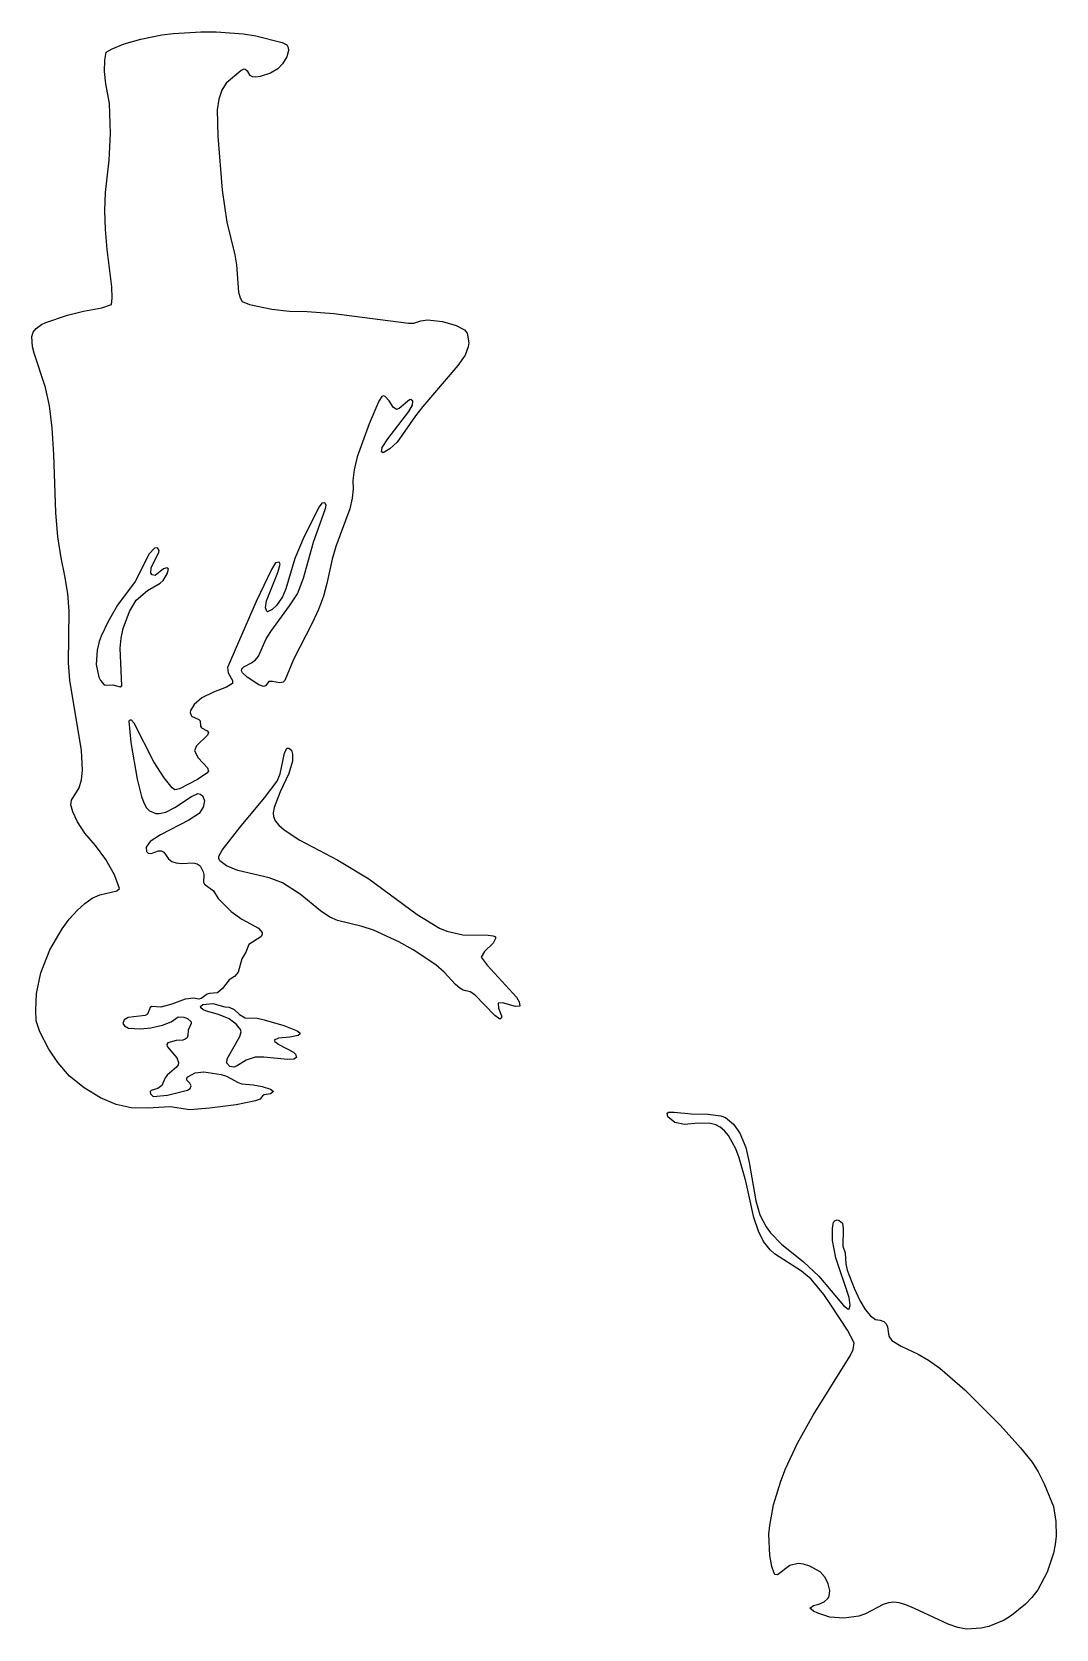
# Model space of a CAD drawing. Header units: millimetres. Extents: x 0 to 51.6, y 0 to 80.6.
import ezdxf

# ---------------------------------------------------------------- set-up
doc = ezdxf.new("R2010")
doc.units = ezdxf.units.MM

msp = doc.modelspace()

# ---------------------------------------------------------------- linework, layer by layer
at = {"layer": 'CUT'}
for points in [[(5, 26.292), (4.244, 26.466), (3.464, 26.8), (2.628, 27.297), (1.891, 27.9), (1.303, 28.591), (0.847, 29.261), (0.395, 30.136), (0.212, 30.684), (0.192, 31.216), (0.228, 32.072), (0.452, 33.103), (0.906, 34.259), (1.522, 35.334), (1.881, 35.816), (2.275, 36.259), (2.662, 36.611), (3.044, 36.87), (3.419, 37.037), (4.272, 37.248), (4.419, 37.366), (4.156, 38.05), (3.723, 38.83), (3.209, 39.528), (2.673, 40.153), (2.294, 40.728), (2.064, 41.228), (1.966, 41.578), (1.997, 41.825), (2.378, 42.439), (2.503, 42.837), (2.541, 43.323), (2.503, 44.322), (1.909, 47.875), (1.847, 48.738), (1.878, 51.35), (1.803, 52.238), (1.666, 53.134), (1.466, 54.041), (1.309, 55.106), (1.197, 56.331), (1.103, 59.259), (1.022, 60.594), (0.884, 61.719), (0.691, 62.634), (0.109, 64.369), (0.028, 64.691), (0, 65.202), (0.059, 65.425), (0.214, 65.62), (0.475, 65.809), (0.694, 65.913), (1.8, 66.278), (2.594, 66.48), (3.528, 66.653), (4.006, 66.831), (4.048, 67.145), (4.027, 67.711), (3.791, 69.597), (3.703, 70.611), (3.678, 71.57), (3.716, 72.475), (3.891, 74.105), (3.966, 75.453), (3.909, 76.962), (3.722, 77.95), (3.666, 78.578), (3.673, 79.153), (3.744, 79.547), (4.041, 79.731), (4.65, 79.978), (5.492, 80.217), (6.541, 80.425), (7.145, 80.5), (8.519, 80.575), (9.288, 80.575), (10.675, 80.477), (11.294, 80.378), (12.616, 80.045), (12.856, 79.925), (12.927, 79.797), (12.941, 79.631), (12.856, 79.322), (12.636, 78.961), (12.403, 78.712), (12.036, 78.495), (11.512, 78.322), (11.288, 78.291), (11.119, 78.309), (11.006, 78.378), (10.889, 78.587), (10.753, 78.684), (10.678, 78.691), (10.545, 78.625), (9.8, 77.997), (9.57, 77.631), (9.417, 77.181), (9.341, 76.647), (9.366, 75.314), (9.591, 72.6), (9.828, 70.97), (10.231, 69.331), (10.312, 68.831), (10.417, 67.45), (10.495, 67.163), (10.606, 66.978), (10.97, 66.817), (12.091, 66.587), (12.986, 66.494), (13.875, 66.475), (15.222, 66.363), (18.981, 65.875), (19.259, 65.888), (19.606, 66), (19.941, 66.044), (20.694, 65.973), (21.387, 65.772), (21.819, 65.547), (21.942, 65.378), (22.022, 64.891), (21.998, 64.691), (21.844, 64.272), (21.48, 63.739), (19.714, 61.686), (19.336, 61.208), (18.414, 59.881), (18.053, 59.541), (17.716, 59.344), (17.634, 59.389), (17.653, 59.609), (17.938, 60.041), (18.998, 61.419), (19.181, 61.753), (19.205, 61.941), (19.109, 62.028), (19.033, 62.019), (18.523, 61.573), (18.384, 61.519), (18.222, 61.644), (18.009, 61.969), (17.808, 62.184), (17.719, 62.212), (17.637, 62.187), (17.491, 61.945), (17, 60.809), (16.405, 59.141), (16.245, 58.484), (16.178, 57.947), (16.203, 57.528), (16.153, 57.05), (16.028, 56.513), (15.32, 54.614), (15.13, 53.98), (14.875, 52.744), (14.698, 52.105), (14.452, 51.439), (14.134, 50.747), (13.192, 48.914), (12.753, 47.853), (12.669, 47.763), (12.494, 47.73), (12.137, 47.809), (11.95, 47.808), (11.781, 47.584), (11.675, 47.544), (11.436, 47.636), (10.847, 48.017), (10.616, 48.25), (10.566, 48.35), (10.586, 48.45), (10.677, 48.55), (11.069, 48.75), (11.266, 48.897), (11.428, 49.091), (11.811, 49.952), (12.039, 50.33), (12.994, 51.623), (13.391, 52.225), (13.695, 53.022), (14.189, 54.839), (14.797, 56.525), (14.828, 56.703), (14.769, 56.816), (14.609, 56.797), (14.484, 56.611), (13.734, 55.125), (13.264, 54.003), (12.806, 52.477), (12.637, 52.078), (12.337, 51.647), (12.114, 51.436), (11.884, 51.319), (11.836, 51.345), (11.781, 51.516), (11.819, 51.877), (12.391, 53.312), (12.512, 53.719), (12.461, 53.82), (12.278, 53.797), (12.078, 53.455), (11.303, 51.837), (9.856, 48.519), (9.898, 48.242), (10.112, 47.85), (10.109, 47.703), (9.812, 47.519), (9.153, 47.272), (8.562, 46.977), (8.184, 46.638), (8, 46.348), (7.978, 46.234), (8.052, 46.064), (8.423, 45.892), (8.477, 45.827), (8.503, 45.544), (8.553, 45.469), (8.83, 45.32), (8.906, 45.225), (8.848, 45.098), (8.289, 44.564), (8.188, 44.306), (8.375, 43.95), (8.856, 43.453), (8.906, 43.287), (8.817, 43.178), (8.353, 42.856), (7.444, 42.383), (7.197, 42.341), (7.064, 42.444), (6.663, 42.941), (6.139, 43.747), (5.156, 45.697), (5.016, 45.847), (4.934, 45.847), (4.878, 45.797), (4.991, 44.719), (5.3, 42.872), (5.522, 42), (5.645, 41.68), (5.78, 41.439), (5.925, 41.278), (6.242, 41.15), (6.408, 41.138), (6.753, 41.216), (7.206, 41.45), (8.048, 42.008), (8.369, 42.156), (8.502, 42.117), (8.616, 42.022), (8.709, 41.783), (8.639, 41.459), (8.438, 41.15), (7.919, 40.814), (6.486, 40.061), (5.959, 39.725), (5.767, 39.444), (5.777, 39.227), (5.859, 39.147), (6.005, 39.13), (6.375, 39.256), (6.512, 39.255), (6.644, 39.189), (6.887, 38.866), (7.056, 38.73), (7.275, 38.652), (7.544, 38.631), (8.125, 38.659), (8.331, 38.603), (8.481, 38.5), (8.637, 38.205), (8.669, 38.064), (8.648, 37.681), (8.702, 37.581), (9.148, 37.248), (9.392, 36.856), (10.053, 36.2), (10.58, 35.813), (11.431, 35.366), (11.612, 35.144), (11.612, 35.034), (11.544, 34.928), (10.933, 34.53), (10.788, 34.144), (10.589, 33.808), (10.405, 33.148), (10.209, 32.922), (9.942, 32.758), (9.6, 32.313), (9.359, 32.103), (8.95, 32.067), (8.831, 32.027), (8.528, 31.806), (8.416, 31.781), (8.163, 31.834), (7.727, 31.777), (7.059, 31.525), (6.498, 31.37), (6.044, 31.408), (5.962, 31.361), (5.823, 31.027), (5.702, 30.955), (4.844, 30.853), (4.642, 30.736), (4.58, 30.556), (4.663, 30.431), (4.866, 30.322), (5.475, 30.275), (6, 30.331), (6.575, 30.462), (7.012, 30.631), (7.366, 30.883), (7.663, 30.872), (7.844, 30.803), (8.023, 30.642), (8.022, 30.55), (7.881, 30.217), (7.866, 29.941), (7.822, 29.831), (7.734, 29.756), (7.603, 29.716), (7.266, 29.692), (6.853, 29.575), (6.8, 29.497), (6.819, 29.391), (7.298, 28.811), (7.394, 28.584), (7.37, 28.47), (7.292, 28.348), (6.823, 27.944), (6.714, 27.806), (6.552, 27.42), (6.341, 27.278), (6.003, 27.166), (5.966, 27.116), (5.98, 27.006), (6.106, 26.866), (6.837, 26.931), (7.836, 27.184), (7.972, 27.263), (8.02, 27.408), (7.962, 27.534), (7.812, 27.698), (7.806, 27.8), (7.852, 27.856), (8.222, 28.063), (8.664, 28.119), (9.548, 27.981), (9.802, 27.894), (10.397, 27.569), (10.584, 27.506), (11.161, 27.458), (11.606, 27.372), (12.027, 27.239), (12.178, 27.125), (12.033, 27.008), (11.716, 26.956), (11.628, 26.906), (11.5, 26.741), (11.272, 26.645), (10.3, 26.45), (8.95, 26.275), (7.956, 26.2), (6.966, 26.35), (5.831, 26.275)], [(3.648, 47.639), (3.75, 47.613), (4.073, 47.636), (4.456, 47.534), (4.528, 47.578), (4.442, 49.489), (4.495, 49.992), (4.6, 50.478), (4.917, 51.342), (5.253, 51.912), (5.82, 52.391), (6.462, 52.759), (6.619, 52.903), (6.819, 53.238), (6.878, 53.47), (6.856, 53.528), (6.8, 53.547), (6.641, 53.481), (6.219, 53.153), (6.069, 53.178), (5.987, 53.278), (6.014, 53.538), (6.398, 54.323), (6.413, 54.419), (6.333, 54.555), (6.178, 54.523), (5.916, 54.238), (5.197, 52.85), (4.319, 51.655), (3.841, 50.825), (3.486, 50.098), (3.381, 49.822), (3.283, 49.378), (3.241, 48.666), (3.372, 48.028), (3.459, 47.847)], [(24.594, 31.419), (24.378, 31.406), (23.728, 31.594), (23.512, 31.581), (23.522, 31.328), (23.675, 30.931), (23.681, 30.844), (23.6, 30.763), (23.342, 30.947), (22.337, 31.997), (22.1, 32.142), (21.744, 32.231), (21.577, 32.33), (21.361, 32.514), (20.784, 33.141), (20.369, 33.508), (19.228, 34.275), (18.503, 34.675), (17.217, 35.259), (16.656, 35.444), (15.405, 35.753), (15.016, 35.912), (14.552, 36.241), (13.523, 37.078), (12.628, 37.65), (11.956, 37.898), (10.378, 38.273), (9.809, 38.513), (9.481, 38.758), (9.416, 38.878), (9.416, 38.997), (9.592, 39.295), (10.475, 40.431), (11.731, 41.939), (12.362, 42.778), (12.517, 43.15), (12.742, 44.197), (12.85, 44.434), (12.958, 44.434), (13.084, 44.341), (13.131, 44.141), (13.141, 43.791), (12.953, 43.169), (12.516, 42.234), (12.212, 41.456), (12.159, 41.184), (12.172, 40.991), (12.269, 40.783), (12.45, 40.561), (12.716, 40.325), (13.511, 39.797), (15.419, 38.794), (16.984, 37.844), (19.431, 36.058), (20.544, 35.366), (20.913, 35.209), (21.73, 35.028), (23.011, 35.014), (23.252, 34.98), (23.375, 34.919), (23.381, 34.831), (23.258, 34.605), (22.819, 34.175), (22.659, 33.903), (22.958, 33.489), (24.437, 31.872), (24.575, 31.648)], [(8.494, 31.412), (8.616, 31.516), (9.122, 31.553), (9.723, 31.388), (9.947, 31.375), (10.191, 31.263), (10.459, 31), (10.758, 30.831), (11.35, 30.814), (11.706, 30.742), (12.7, 30.453), (13.38, 30.186), (13.516, 30.087), (13.516, 30.013), (13.431, 29.95), (13.009, 29.863), (12.427, 29.803), (12.212, 29.706), (12.244, 29.644), (12.456, 29.491), (13.195, 29.105), (13.291, 29.009), (13.344, 28.841), (13.209, 28.747), (12.881, 28.727), (11.692, 28.855), (11.25, 28.853), (10.8, 28.694), (10.319, 28.397), (10.188, 28.353), (9.981, 28.378), (9.822, 28.547), (9.845, 28.761), (10.48, 29.898), (10.547, 30.134), (10.516, 30.242), (10.322, 30.5), (9.952, 30.784), (9.4, 31.006), (8.794, 31.178), (8.612, 31.259), (8.512, 31.337)], [(49.402, 0.677), (49.025, 0.453), (48.244, 0.136), (47.863, 0.045), (47.119, 0), (46.689, 0.08), (46.198, 0.239), (44.509, 1.044), (44.072, 1.219), (43.722, 1.322), (43.459, 1.353), (43.191, 1.328), (42.916, 1.247), (42.034, 0.762), (41.697, 0.65), (40.947, 0.547), (40.242, 0.597), (39.631, 0.797), (39.417, 0.898), (39.228, 1.05), (39.402, 1.186), (39.681, 1.253), (39.942, 1.367), (40.134, 1.55), (40.194, 1.667), (40.228, 1.953), (40.156, 2.286), (39.997, 2.6), (39.752, 2.883), (39.231, 3.178), (38.9, 3.28), (38.644, 3.3), (38.216, 3.206), (37.602, 2.742), (37.475, 2.747), (37.419, 2.825), (37.306, 3.159), (37.208, 3.706), (37.166, 4.784), (37.205, 5.228), (37.4, 6.266), (37.755, 7.467), (37.995, 8.089), (38.603, 9.375), (39.394, 10.783), (41.262, 13.778), (41.405, 14.097), (41.466, 14.434), (41.123, 15.072), (40.325, 16.309), (39.925, 16.881), (39.294, 17.659), (38.812, 18.061), (37.436, 18.934), (37.228, 19.125), (36.895, 19.548), (36.631, 20.066), (36.408, 20.759), (35.991, 22.597), (35.667, 23.772), (35.494, 24.228), (35.12, 24.902), (34.917, 25.142), (34.703, 25.319), (34.478, 25.431), (34.217, 25.503), (33.587, 25.525), (32.902, 25.462), (32.422, 25.55), (32.061, 25.841), (32.031, 26.019), (32.094, 26.073), (32.387, 26.084), (33.241, 25.986), (34.075, 25.975), (34.742, 25.895), (34.966, 25.816), (35.378, 25.469), (35.691, 25.014), (35.991, 24.287), (36.172, 23.536), (36.502, 21.597), (36.706, 20.903), (37.031, 20.289), (37.25, 19.994), (37.8, 19.416), (38.906, 18.525), (39.686, 17.803), (40.931, 16.317), (41.153, 16.147), (41.209, 16.159), (41.266, 16.316), (41.209, 16.719), (40.534, 18.73), (40.366, 19.606), (40.375, 20.209), (40.422, 20.525), (40.502, 20.611), (40.6, 20.641), (40.711, 20.614), (40.866, 20.469), (40.909, 20.194), (40.884, 19.325), (41.003, 18.986), (41.041, 18.428), (41.111, 18.113), (41.462, 17.191), (41.744, 16.584), (42.016, 16.12), (42.278, 15.798), (42.531, 15.619), (42.775, 15.581), (42.958, 15.508), (43.08, 15.398), (43.141, 15.253), (43.206, 14.77), (43.359, 14.55), (43.83, 14.266), (44.694, 13.869), (45.217, 13.561), (45.783, 13.158), (47.041, 12.066), (48.841, 10.266), (49.841, 9.148), (50.441, 8.412), (50.742, 7.933), (51.05, 7.334), (51.516, 6.175), (51.628, 5.43), (51.641, 4.691), (51.595, 4.272), (51.505, 3.828), (51.187, 2.866), (50.717, 1.986), (50.428, 1.6), (50.103, 1.25)]]:
    msp.add_lwpolyline(points, close=True, dxfattribs=at)

doc.saveas('drawing.dxf')
